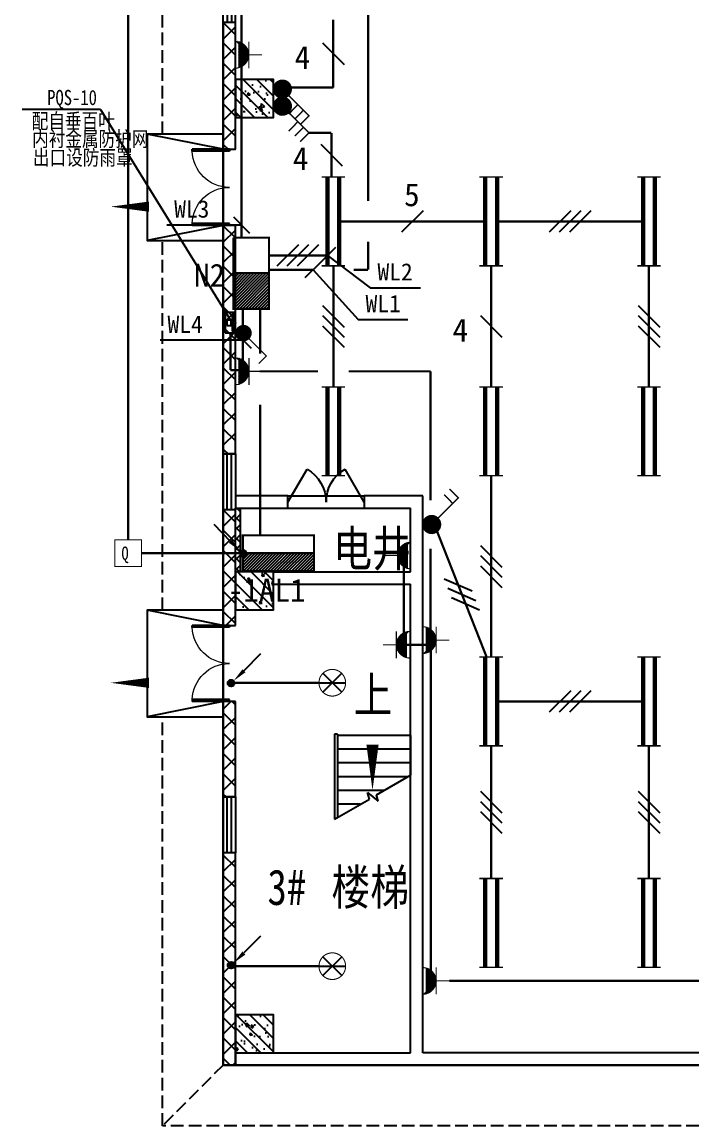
# Model space of a CAD drawing. Header units: millimetres. Extents: x -633009578 to 5705885, y -633235091 to 2571734.
# Drawn here: x 2745320 to 2758515, y 2271027 to 2292773 of the extents above; entities that cross this region are included whole.
import ezdxf

# ---------------------------------------------------------------- set-up
doc = ezdxf.new("R2010")
doc.units = ezdxf.units.MM
doc.header["$LTSCALE"] = 1000
doc.header["$MEASUREMENT"] = 0
doc.linetypes.add('DASH', pattern=[0.35, 0.25, -0.1])
doc.layers.get('0').update_dxf_attribs({"color": 9})
for name, color, linetype in [('3T_WOOD', 21, 'Continuous'), ('A-COLUM(柱)', 255, 'Continuous'), ('A-DI-S(箭头)', 76, 'Continuous'), ('A-DOOR(门）', 4, 'Continuous'), ('A-F-AREA(计算)', 5, 'Continuous'), ('A-HATH(填充)', 8, 'Continuous'), ('A-ST-O(室外)', 54, 'Continuous'), ('A-STAR(楼梯)', 51, 'Continuous'), ('A-TEXT(房间)', 243, 'Continuous'), ('A-WALL(墙)', 255, 'Continuous'), ('A-WINDOW（窗）', 4, 'Continuous'), ('DIM_SYMB', 3, 'Continuous'), ('DUCT-排烟标注', 3, 'Continuous'), ('DUCT-排烟管设备', 7, 'Continuous'), ('DUCT-排风标注', 3, 'Continuous'), ('WALL', 9, 'Continuous'), ('电-弱电平面-箭头', 3, 'Continuous'), ('电-强电平面-标注', 3, 'Continuous'), ('电-强电平面-线缆', 3, 'Continuous'), ('设备-插座', 3, 'Continuous'), ('设备-照明', 3, 'Continuous'), ('设备-箱柜', 3, 'Continuous')]:
    doc.layers.add(name, color=color, linetype=linetype)
doc.styles.add('0HVAC', font='simhei.ttf', dxfattribs={"width": 0.8, "bigfont": 'hztxt.shx'})
doc.styles.add('ELEC-DIM', font='simhei.ttf')
doc.styles.add('IDQSTYLE', font='simhei.ttf', dxfattribs={"width": 0.707, "bigfont": 'hztxt.shx'})
doc.styles.get("Standard").update_dxf_attribs({"font": 'simhei.ttf', "bigfont": 'hztxt.shx'})
doc.styles.add('TXT', font='simhei.ttf', dxfattribs={"width": 0.8, "bigfont": 'hztxt.shx'})
pattern_1 = [(45, (-830357.9205473666, -3.184366441797465), (-200.0002033111466, 200.0002033111467), []), (135, (-830357.9205473666, -3.184366441797465), (-200.0002033111467, -200.0002033111466), [])]

# ---------------------------------------------------------------- blocks, each defined once
blk = doc.blocks.new('$WINLIB2D$00000001')
at = {"color": 0}
for points in [[(-0.4999999999999964, 0.5000000000000142), (-0.4999999999999964, -0.4999999999999858)], [(-0.4999999999999964, 0.5000000000000142), (0.5000000000000036, 0.5000000000000142)], [(0.5000000000000036, -0.4999999999999858), (0.5000000000000036, 0.5000000000000142)], [(0.5000000000000036, 0.1666666666666714), (-0.4999999999999964, 0.1666666666666714)], [(0.5000000000000036, -0.1666666666666572), (-0.4999999999999964, -0.1666666666666572)], [(-0.4999999999999964, -0.4999999999999858), (0.5000000000000036, -0.4999999999999858)]]:
    blk.add_lwpolyline(points, dxfattribs=at)
blk = doc.blocks.new('$DorLib2D$00000002')
for p, q in [((-0.5, -5.684341886080802e-17), (-0.5000000000000007, 0.4875)), ((-0.4750000000000007, 0.4875), (-0.5000000000000007, 0.4875)), ((-0.475, -2.842170943040401e-17), (-0.4750000000000007, 0.4875)), ((0.475, -2.842170943040401e-17), (0.4750000000000007, 0.4875)), ((0.4750000000000007, 0.4875), (0.5000000000000007, 0.4875)), ((0.5, -5.684341886080802e-17), (0.5000000000000007, 0.4875)), ((-0.5, -5.684341886080802e-17), (-0.475, -2.842170943040401e-17)), ((0.5, -5.684341886080802e-17), (0.475, -2.842170943040401e-17))]:
    blk.add_line(p, q)
at = {"lineweight": 13}
for centre, start, end in [((-0.4875, -4.263256414560601e-17), 0, 88.53071641864632), ((0.4875, -4.263256414560601e-17), 91.4692835813537, 180)]:
    blk.add_arc(centre, 0.4875, start, end, dxfattribs=at)
blk = doc.blocks.new('$TCHSYS$WIN2D')
for p, q in [((-0.5, 0.5), (0.5, 0.5)), ((-0.5, 0.5), (-0.4999999999999999, -0.5)), ((0.5, 0.5), (0.4999999999999998, -0.5)), ((0.5, 0.1666666666666666), (-0.5, 0.1666666666666666)), ((0.5, -0.1666666666666667), (-0.5, -0.1666666666666667)), ((-0.4999999999999999, -0.5), (0.5, -0.5))]:
    blk.add_line(p, q)
blk = doc.blocks.new('$DorLib2D$00000231')
at = {"color": 0}
for p, q in [((-0.4999999999999947, 7.105427357601002e-15), (-0.2500000000000284, 0.4330127018921708)), ((0.5000000000000053, 7.105427357601002e-15), (0.250000000000032, 0.4330127018921708))]:
    blk.add_line(p, q, dxfattribs=at)
for centre, radius, start, end in [((-0.4999999999996803, 3.055333763768431e-13), 0.499999999999681, 0, 59.99999999996344), ((0.5000000000000426, -2.486899575160351e-14), 0.4999999999999835, 120.0000000000366, 180)]:
    blk.add_arc(centre, radius, start, end, dxfattribs=at)
blk = doc.blocks.new('_FZH')
h = blk.add_hatch()
h.set_pattern_fill('钢筋混凝土', color=256, scale=0.1, style=0)
h.set_pattern_definition([(45, (0, 0), (-0.1767766952966369, 0.1767766952966369), []), (50, (0, 0), (0.7172601826007535, -0.06275213498259512), [0.07500000000000001, -0.8250000000000001]), (355, (0, 0), (-0.138751333613, 0.7521921337000119), [0.06, -0.66]), (100.4514, (0.05977168000000001, -0.00522934), (0.5785093817140216, 0.6894395420609536), [0.06374019, -0.701142112]), (46.1842, (0, 0.2), (1.067241048625645, -0.1655190143290181), [0.1125, -1.2375]), (96.6356, (0.088936745, 0.186206693), (0.9346627055487033, 0.9741178709004418), [0.095610288, -1.051713]), (351.1842, (0, 0.2), (0.9346619451336272, 0.9741186009253247), [0.09000000000000001, -0.9900000000000001]), (21, (0.1, 0.15), (0.5969070521184617, -0.4026188906653388), [0.07500000000000001, -0.8250000000000001]), (326, (0.1, 0.15), (0.2433153319215824, 0.7251500450468529), [0.06, -0.66]), (71.4514, (0.149742233, 0.116448394), (0.84022262858149, 0.3225304967099524), [0.06374019, -0.701142112]), (37.50000000000001, (0, 0), (0.01215985531729062, 0.3328938538313115), [0, -0.652, 0, -0.67, 0, -0.6625000000000001]), (7.499999999999999, (0, 0), (0.2630695374421486, 0.3944117118823603), [0, -0.382, 0, -0.637, 0, -0.2525]), (-32.5, (-0.223, 0), (0.533822436172409, -0.02255487173437976), [0, -0.25, 0, -0.78, 0, -1.035]), (-42.5, (-0.323, 0), (0.5831861693423862, 0.1001049823323177), [0, -0.325, 0, -0.518, 0, -0.735])])
h.paths.add_polyline_path([(-0.5, -0.5), (0.5, -0.5), (0.5, 0.5), (-0.5, 0.5)])
blk.add_lwpolyline([(-0.5, -0.5), (0.5, -0.5), (0.5, 0.5), (-0.5, 0.5)], close=True)
blk = doc.blocks.new('负一层平面图9')
at = {"layer": 'A-HATH(填充)'}
h = blk.add_hatch(dxfattribs=at)
h.set_pattern_fill('多孔材料', color=256, scale=100, style=0)
h.set_pattern_definition(pattern_1)
h.paths.add_polyline_path([(1097251.098288366, 1609815.406728529), (1097251.098288366, 1607315.40672802), (1097491.098288367, 1607315.40672802), (1097491.098288367, 1609815.406728529)])
h = blk.add_hatch(dxfattribs=at)
h.set_pattern_fill('多孔材料', color=256, scale=100, style=0)
h.set_pattern_definition(pattern_1)
h.paths.add_polyline_path([(1097251.098288366, 1605815.40672802), (1097251.098288366, 1601315.406729546), (1097491.098288367, 1601315.406729546), (1097491.098288367, 1605815.40672802)])
h = blk.add_hatch(dxfattribs=at)
h.set_pattern_fill('多孔材料', color=256, scale=100, style=0)
h.set_pattern_definition(pattern_1)
h.paths.add_polyline_path([(1097251.098288366, 1600215.406730055), (1097251.098288366, 1597935.406731072), (1097491.098288367, 1597935.406731072), (1097491.098288367, 1600215.406730055)])
h = blk.add_hatch(dxfattribs=at)
h.set_pattern_fill('多孔材料', color=256, scale=50, style=0)
h.set_pattern_definition([(45, (-830457.9205473666, -3.184366441797465), (-100.0001016555733, 100.0001016555733), []), (135, (-830457.9205473666, -3.184366441797465), (-100.0001016555733, -100.0001016555733), [])])
h.paths.add_polyline_path([(1097591.098288361, 1598990.406728382), (1097591.098288332, 1600245.406728383), (1097491.098288332, 1600245.406728381), (1097491.098288361, 1598990.40672838)])
h = blk.add_hatch(dxfattribs=at)
h.set_pattern_fill('多孔材料', color=256, scale=100, style=0)
h.set_pattern_definition(pattern_1)
h.paths.add_polyline_path([(1097251.098288366, 1596435.406730563), (1097251.098288366, 1594555.406730055), (1097491.098288367, 1594555.406730055), (1097491.098288367, 1596435.406730563)])
h = blk.add_hatch(dxfattribs=at)
h.set_pattern_fill('多孔材料', color=256, scale=100, style=0)
h.set_pattern_definition(pattern_1)
h.paths.add_polyline_path([(1097491.098288361, 1589275.40672838), (1097491.098288367, 1593455.406730055), (1097251.098288366, 1593455.406730055), (1097251.098288361, 1589275.40672838)])
at = {"layer": 'A-DI-S(箭头)'}
for points in [[(1096698.446246597, 1606184.779311251, 0, 0, 0), (1095035.446246597, 1606184.779311251, 0, 200, 0), (1095785.446246597, 1606184.779311251, 0, 0, 0)], [(1096698.446246597, 1596804.592803787, 0, 0, 0), (1095035.446246597, 1596804.592803787, 0, 200, 0), (1095785.446246597, 1596804.592803787, 0, 0, 0)]]:
    blk.add_lwpolyline(points, format="xyseb", dxfattribs=at)
at = {"layer": 'A-DOOR(门）'}
for p, q in [((1097251.098288361, 1607315.406728321), (1097251.098288361, 1605815.406728321)), ((1098526.098288401, 1600485.406728381), (1100026.098288401, 1600485.406728381)), ((1098526.098288401, 1600245.406728381), (1100026.098288401, 1600245.406728381)), ((1097251.098288361, 1597935.406730697), (1097251.098288361, 1596435.406730697))]:
    blk.add_line(p, q, dxfattribs=at)
at = {"layer": 'A-F-AREA(计算)'}
blk.add_lwpolyline([(1107566.098287924, 1589275.406728539), (1097251.098288353, 1589275.406728539), (1097251.098288353, 1725355.406728381), (1107566.098287924, 1725355.406728381)], close=True, dxfattribs=at)
at = {"layer": 'A-ST-O(室外)', "linetype": 'DASH'}
for points in [[(1096051.098288429, 1607615.406728315), (1096051.098288421, 1621215.406728753)], [(1096051.098288435, 1598235.406730539), (1096051.09828843, 1605515.40672847)], [(1112571.098289079, 1588075.406728386), (1096051.09828844, 1588075.406728366), (1096051.098288436, 1596135.406730694)], [(1097251.098288345, 1589275.40672838), (1096051.09828844, 1588075.406728366)]]:
    blk.add_lwpolyline(points, dxfattribs=at)
at = {"layer": 'A-STAR(楼梯)'}
for p, q in [((1099441.098288361, 1595795.40672838), (1099441.098288338, 1594117.394026474)), ((1099501.098288361, 1595795.40672838), (1099441.098288361, 1595795.40672838)), ((1099441.098288361, 1595765.40672838), (1099441.098288233, 1594117.394026499)), ((1099501.098288361, 1595795.40672838), (1099501.098288339, 1594152.035042626)), ((1100941.098288361, 1595765.40672838), (1099501.098288403, 1595765.406728285)), ((1100941.098288361, 1595765.40672838), (1100941.098288233, 1594983.41943)), ((1100941.098288361, 1595495.40672838), (1099501.098288399, 1595495.406728285)), ((1100941.098288361, 1595225.40672838), (1099501.098288396, 1595225.40672861)), ((1100892.578865444, 1594955.406728202), (1099501.098288392, 1594955.406728285)), ((1100268.899813349, 1594595.325459915), (1100941.098288361, 1594983.419430272)), ((1100424.92514747, 1594685.406728339), (1099501.098288389, 1594685.406728285)), ((1100130.579441616, 1594515.466156061), (1100095.6388729, 1594645.86614384)), ((1100095.6388729, 1594645.86614384), (1100301.68381434, 1594472.973909472)), ((1099441.098288361, 1594117.394026487), (1100130.579441616, 1594515.466156061)), ((1099957.271429414, 1594415.406728614), (1099501.098288385, 1594415.406728285)), ((1100301.68381434, 1594472.973909472), (1100268.899813349, 1594595.325459915))]:
    blk.add_line(p, q, dxfattribs=at)
for points in [[(1097251.098288367, 1607615.406728315), (1095751.098288367, 1607615.406728315), (1095751.098288367, 1605515.40672847), (1097251.098288361, 1605515.40672847)], [(1097251.09828836, 1607315.406728363), (1095751.098288356, 1607615.406234234)], [(1097251.09828836, 1605815.406728422), (1095751.098288356, 1605515.407222551)], [(1097251.098288367, 1598235.406730539), (1095751.098288367, 1598235.406730539), (1095751.098288367, 1596135.406730694), (1097251.098288361, 1596135.406730694)], [(1097251.09828836, 1597935.406730587), (1095751.098288356, 1598235.406236458)], [(1097251.09828836, 1596435.406730646), (1095751.098288356, 1596135.407224775)]]:
    blk.add_lwpolyline(points, dxfattribs=at)
at = {"layer": 'A-WALL(墙)'}
for p, q in [((1098526.098288591, 1600485.406728409), (1097491.098288332, 1600485.406728381)), ((1097491.098288332, 1600485.406728381), (1097491.098288332, 1600245.406728381)), ((1098526.098288591, 1600245.406728468), (1098526.098288591, 1600485.406728409)), ((1101181.098288571, 1600485.40672836), (1100026.098288591, 1600485.406728401)), ((1100026.098288591, 1600485.406728401), (1100026.098288591, 1600245.40672846)), ((1101181.098288361, 1598870.406728381), (1101181.098288571, 1600485.40672836)), ((1097491.098288332, 1600245.406728381), (1098526.098288591, 1600245.406728468)), ((1097491.098288361, 1598990.40672838), (1097491.098288332, 1600245.406728381)), ((1097491.098288332, 1600245.406728381), (1097591.098288332, 1600245.406728383)), ((1097591.098288361, 1598990.406728382), (1097591.098288332, 1600245.406728383)), ((1100026.098288591, 1600245.40672846), (1100941.098288571, 1600245.406728362)), ((1100941.098288571, 1598990.406728356), (1100941.098288571, 1600245.406728362)), ((1098241.098288571, 1598990.406728481), (1100941.098288571, 1598990.406728356)), ((1098241.098288571, 1598750.406728412), (1100941.09828835, 1598750.406728356)), ((1100941.09828835, 1589515.406728366), (1100941.09828835, 1598750.406728356)), ((1101181.09828835, 1589515.406728385), (1101181.098288361, 1598870.406728381)), ((1097491.098288359, 1589515.40672838), (1100941.09828835, 1589515.406728366)), ((1097491.098288359, 1589515.40672838), (1097491.098288359, 1589275.40672838)), ((1112871.098288462, 1589515.406728441), (1101181.09828835, 1589515.406728385)), ((1097491.098288359, 1589275.40672838), (1101061.098288361, 1589275.40672838)), ((1101061.098288361, 1589275.40672838), (1112871.098288464, 1589275.406728486))]:
    blk.add_line(p, q, dxfattribs=at)
at = {"layer": 'DIM_SYMB'}
blk.add_lwpolyline([(1100191.098288361, 1595900.40672838, 0, 0, 0), (1100191.098288361, 1594685.40672838, 0, 240.0000000000001, 0), (1100191.098288361, 1595585.40672838, 0, 0, 0)], format="xyseb", dxfattribs=at)
at = {"layer": 'WALL'}
for p, q in [((1097251.098288366, 1609815.406728529), (1097251.098288366, 1607315.40672802)), ((1097491.098288367, 1609815.406728529), (1097251.098288366, 1609815.406728529)), ((1097491.098288367, 1607315.40672802), (1097491.098288367, 1609815.406728529)), ((1097251.098288366, 1607315.40672802), (1097491.098288367, 1607315.40672802)), ((1097251.098288366, 1605815.40672802), (1097251.098288366, 1601315.406729546)), ((1097491.098288367, 1605815.40672802), (1097251.098288366, 1605815.40672802)), ((1097491.098288367, 1601315.406729546), (1097491.098288367, 1605815.40672802)), ((1097251.098288366, 1601315.406729546), (1097491.098288367, 1601315.406729546)), ((1097251.098288366, 1600215.406730055), (1097251.098288366, 1597935.406731072)), ((1097491.098288367, 1600215.406730055), (1097251.098288366, 1600215.406730055)), ((1097491.098288367, 1597935.406731072), (1097491.098288367, 1600215.406730055)), ((1097251.098288366, 1597935.406731072), (1097491.098288367, 1597935.406731072)), ((1097251.098288366, 1596435.406730563), (1097251.098288366, 1594555.406730055)), ((1097491.098288367, 1596435.406730563), (1097251.098288366, 1596435.406730563)), ((1097491.098288367, 1594555.406730055), (1097491.098288367, 1596435.406730563)), ((1097251.098288366, 1594555.406730055), (1097491.098288367, 1594555.406730055)), ((1097491.098288367, 1593455.406730055), (1097251.098288366, 1593455.406730055)), ((1097251.098288366, 1593455.406730055), (1097251.098288361, 1589275.40672838)), ((1097491.098288361, 1589275.40672838), (1097491.098288367, 1593455.406730055)), ((1097251.098288361, 1589275.40672838), (1097491.098288361, 1589275.40672838))]:
    blk.add_line(p, q, dxfattribs=at)
at = {"layer": 'A-COLUM(柱)', "xscale": 750, "yscale": 750, "zscale": 750, "rotation": 270}
for p in [(1097866.098288361, 1608315.40672838), (1097866.098288361, 1598615.40672838), (1097866.098288361, 1589890.40672838)]:
    blk.add_blockref('_FZH', p, dxfattribs=at)
at = {"layer": 'A-DOOR(门）', "xscale": -1500, "yscale": 1500, "zscale": 1500, "rotation": 89.99999999999999}
for p in [(1097371.098288361, 1606565.406728321), (1097371.098288361, 1597185.406730697)]:
    blk.add_blockref('$DorLib2D$00000002', p, dxfattribs=at)
at = {"layer": 'A-DOOR(门）', "extrusion": (0, 0, -1), "xscale": 1500, "yscale": 1500, "zscale": 1500}
blk.add_blockref('$DorLib2D$00000231', (-1099276.098288401, 1600365.406728381), dxfattribs=at)
at = {"layer": 'A-WINDOW（窗）', "extrusion": (0, 0, -1), "xscale": 10000, "yscale": 240, "zscale": 10000, "rotation": 90.00000000000001}
blk.add_blockref('$WINLIB2D$00000001', (-1097371.098288361, 1614815.406728285), dxfattribs=at)
at = {"layer": 'A-WINDOW（窗）', "xscale": 1100, "yscale": 240, "zscale": 1100, "rotation": 270}
for p in [(1097371.098288361, 1600765.406729823), (1097371.098288361, 1594005.406729953)]:
    blk.add_blockref('$TCHSYS$WIN2D', p, dxfattribs=at)
at = {"layer": 'A-TEXT(房间)', "color": 4, "style": 'TXT', "width": 0.8}
for s, p in [('电井', (1099417.592398262, 1599099.822568238)), ('上', (1099817.397500959, 1596218.591094821)), ('3#', (1098122.628704624, 1592428.239392776)), ('楼梯', (1099382.628704624, 1592428.239392776))]:
    blk.add_text(s, height=700, dxfattribs=at).set_placement(p)
blk = doc.blocks.new('*X27')
at = {"color": 0}
for p, q in [((99.8306862801869, 192.7445173280992), (101.9907448318158, 194.9045758797282)), ((99.8306862801869, 193.1687813968112), (101.5664807631039, 194.9045758797282)), ((99.8306862801869, 193.5930454655231), (101.142216694392, 194.9045758797282)), ((99.8306862801869, 194.017309534235), (100.71795262568, 194.9045758797282)), ((99.8306862801869, 194.441573602947), (100.2936885569681, 194.9045758797282)), ((99.8306862801869, 194.8658376716589), (99.86942448825616, 194.9045758797282)), ((99.91500890052772, 192.4045758797282), (102.4150089005277, 194.9045758797282)), ((100.3392729692396, 192.4045758797282), (102.8392729692397, 194.9045758797282)), ((100.7635370379516, 192.4045758797282), (103.2635370379516, 194.9045758797282)), ((101.1878011066635, 192.4045758797282), (103.6878011066635, 194.9045758797282)), ((101.6120651753754, 192.4045758797282), (104.1120651753754, 194.9045758797282)), ((102.0363292440874, 192.4045758797282), (104.5363292440874, 194.9045758797282)), ((102.4605933127993, 192.4045758797282), (104.9605933127993, 194.9045758797282)), ((102.8848573815112, 192.4045758797282), (105.3848573815112, 194.9045758797282)), ((103.3091214502232, 192.4045758797282), (105.8091214502232, 194.9045758797282)), ((103.7333855189351, 192.4045758797282), (106.2333855189351, 194.9045758797282)), ((104.157649587647, 192.4045758797282), (106.657649587647, 194.9045758797282)), ((104.5819136563589, 192.4045758797282), (107.0819136563589, 194.9045758797282)), ((105.0061777250709, 192.4045758797282), (107.5061777250709, 194.9045758797282)), ((105.4304417937828, 192.4045758797282), (107.9304417937828, 194.9045758797282)), ((105.8547058624947, 192.4045758797282), (108.3547058624947, 194.9045758797282)), ((106.2789699312067, 192.4045758797282), (108.7789699312067, 194.9045758797282)), ((106.7032339999186, 192.4045758797282), (109.2032339999186, 194.9045758797282)), ((107.1274980686305, 192.4045758797282), (109.6274980686305, 194.9045758797282)), ((107.5517621373425, 192.4045758797282), (109.8306862801869, 194.6835000225726)), ((107.9760262060544, 192.4045758797282), (109.8306862801869, 194.2592359538607)), ((108.4002902747663, 192.4045758797282), (109.8306862801869, 193.8349718851487)), ((108.8245543434782, 192.4045758797282), (109.8306862801869, 193.4107078164368)), ((109.2488184121902, 192.4045758797282), (109.8306862801869, 192.9864437477249)), ((109.6730824809021, 192.4045758797282), (109.8306862801869, 192.562179679013))]:
    blk.add_line(p, q, dxfattribs=at)
blk = doc.blocks.new('HC000427')
at = {"color": 0, "linetype": 'Continuous', "const_width": 0.3}
blk.add_lwpolyline([(5, 2.5), (-5, 2.5), (-5, -2.5), (5, -2.5)], close=True, dxfattribs=at)
blk.add_lwpolyline([(5, 0), (-5, 0)], dxfattribs=at)
at = {"color": 0, "linetype": 'Continuous'}
blk.add_blockref('*X27', (-104.8306862801869, -194.9045758797282), dxfattribs=at)
at = {"color": 0, "style": 'IDQSTYLE', "width": 0.7}
blk.add_attdef('PSFHATT', (7, -2.5), '', height=2.5, dxfattribs=at)
blk = doc.blocks.new('HC000067')
at = {"color": 0, "linetype": 'Continuous'}
for points, const_width in [([(-6.250000000000057, 1.65), (-6.250000000000057, -1.650000000000057)], 0.2), ([(6.25, 1.65), (6.25, -1.650000000000057)], 0.2), ([(6.25, 0.8328412808464349), (-6.250000000000057, 0.8328412808464349)], 0.6), ([(6.25, -0.8328412808464352), (-6.250000000000057, -0.8328412808464352)], 0.6)]:
    blk.add_lwpolyline(points, dxfattribs=dict(at, const_width=const_width))
at = {"color": 0, "style": 'IDQSTYLE', "width": 0.7}
blk.add_attdef('PSFHATT', (8.25, -1.650000000000057), '', height=2.5, dxfattribs=at)
blk = doc.blocks.new('*X155')
at = {"color": 0, "linetype": 'Continuous'}
for p, q in [((261.9988066744281, 135.850956910748), (263.2375091559566, 137.0896593922765)), ((262.0234026256783, 135.5927101495236), (263.4957559171792, 137.0650634410244)), ((262.0463461952987, 136.1813391440932), (262.9071269225657, 137.0421198713602)), ((262.0884022348038, 135.3748670461744), (263.7135990205094, 137.00006383188)), ((262.1829592200917, 135.1865813189878), (263.9018847477136, 136.9055068466096)), ((262.3023466942452, 135.0231260806666), (264.0653399860179, 136.7861193724393)), ((262.4446987243758, 134.8826353983226), (264.205830668362, 136.6437673423088)), ((262.6100901587723, 134.7651841202445), (264.3232819464568, 136.478375907929)), ((262.8005700291263, 134.6728212781239), (264.4156447885779, 136.2878960375755)), ((263.0211904412342, 134.6105989777572), (264.4778670889456, 136.0672756254685)), ((263.2836307586351, 134.5901965826834), (264.4982694840214, 135.8048353080697)), ((263.6234742990336, 134.6471974106073), (264.4412686561033, 135.464991767677))]:
    blk.add_line(p, q, dxfattribs=at)
blk = doc.blocks.new('HC000111')
at = {"color": 0, "linetype": 'Continuous', "const_width": 0.2}
for points in [[(0.8838834764831975, 2.133883476483163), (3.750000000000091, 5), (5.000000000000091, 3.75)], [(2.221789122165297, 3.388795923702901), (3.514416944097014, 2.132759994237858)], [(2.898879886034229, 4.275409520972289), (4.191507707965946, 3.019373591507303)]]:
    blk.add_lwpolyline(points, dxfattribs=at)
blk.add_lwpolyline([(0.8838834764833108, 0.3661165235168934, 0.1989123673796338), (1.250000000000034, 1.250000000000057, 0.1989123673796269), (0.8838834764832544, 2.13388347648322, 0.1989123673796352), (9.12880881998035e-14, 2.5, 0.1989123673796539), (-0.8838834764830719, 2.13388347648322, 0.1989123673796721), (-1.249999999999966, 1.250000000000057, 0.1989123673796564), (-0.8838834764831855, 0.3661165235168368, 0.198912367379673), (9.087175456556906e-14, 0, 0.198912367379652)], format="xyb", close=True, dxfattribs=at)
at = {"color": 0, "linetype": 'Continuous'}
blk.add_blockref('*X155', (-263.2487560761181, -134.5897099905746), dxfattribs=at)
at = {"color": 0, "style": 'IDQSTYLE', "width": 0.7}
blk.add_attdef('PSFHATT', (7.000000000000091, -1e-08), '', height=2.5, dxfattribs=at)
blk = doc.blocks.new('*X157')
at = {"color": 0, "linetype": 'Continuous'}
for p, q in [((261.9988066744281, 135.850956910748), (263.2375091559566, 137.0896593922765)), ((262.0234026256783, 135.5927101495236), (263.4957559171792, 137.0650634410244)), ((262.0463461952987, 136.1813391440932), (262.9071269225657, 137.0421198713602)), ((262.0884022348038, 135.3748670461744), (263.7135990205094, 137.00006383188)), ((262.1829592200917, 135.1865813189878), (263.9018847477136, 136.9055068466096)), ((262.3023466942452, 135.0231260806666), (264.0653399860179, 136.7861193724393)), ((262.4446987243758, 134.8826353983226), (264.205830668362, 136.6437673423088)), ((262.6100901587723, 134.7651841202445), (264.3232819464568, 136.478375907929)), ((262.8005700291263, 134.6728212781239), (264.4156447885779, 136.2878960375755)), ((263.0211904412342, 134.6105989777572), (264.4778670889456, 136.0672756254685)), ((263.2836307586351, 134.5901965826834), (264.4982694840214, 135.8048353080697)), ((263.6234742990336, 134.6471974106073), (264.4412686561033, 135.464991767677))]:
    blk.add_line(p, q, dxfattribs=at)
blk = doc.blocks.new('HC000107')
at = {"color": 0, "linetype": 'Continuous', "const_width": 0.2}
for points in [[(0.8838834764831067, 2.133883476483163), (3.75, 5), (5, 3.75)], [(2.898879886034138, 4.275409520972289), (4.191507707965854, 3.019373591507303)]]:
    blk.add_lwpolyline(points, dxfattribs=at)
blk.add_lwpolyline([(0.88388347648322, 0.3661165235168934, 0.1989123673796338), (1.249999999999944, 1.250000000000057, 0.1989123673796269), (0.8838834764831636, 2.13388347648322, 0.1989123673796352), (4.172009959724221e-16, 2.5, 0.1989123673796539), (-0.8838834764831627, 2.13388347648322, 0.1989123673796721), (-1.250000000000056, 1.250000000000057, 0.1989123673796564), (-0.8838834764832764, 0.3661165235168368, 0.198912367379673), (0, 0, 0.198912367379652)], format="xyb", close=True, dxfattribs=at)
at = {"color": 0, "linetype": 'Continuous'}
blk.add_blockref('*X157', (-263.2487560761182, -134.5897099905746), dxfattribs=at)
at = {"color": 0, "style": 'IDQSTYLE', "width": 0.7}
blk.add_attdef('PSFHATT', (7, -1e-08), '', height=2.5, dxfattribs=at)
blk = doc.blocks.new('*X153')
at = {"color": 0, "linetype": 'Continuous'}
for p, q in [((234.7655414724513, 317.9212989399893), (239.3433150387835, 322.4990725063215)), ((234.7655414724513, 318.3455630087012), (238.9190509700716, 322.4990725063215)), ((234.7655414724513, 318.7698270774131), (238.4947869013596, 322.4990725063215)), ((234.7655414724513, 319.1940911461251), (238.0705228326477, 322.4990725063215)), ((234.7655414724513, 319.618355214837), (237.6462587639358, 322.4990725063215)), ((234.7655414724513, 320.0426192835489), (237.2219946952239, 322.4990725063215)), ((234.7655414724513, 320.4668833522609), (236.797730626512, 322.4990725063215)), ((234.7655414724513, 320.8911474209728), (236.3734665578, 322.4990725063215)), ((234.7655414724513, 321.3154114896847), (235.9492024890881, 322.4990725063215)), ((234.7655414724513, 321.7396755583966), (235.5249384203761, 322.4990725063215)), ((234.7655414724513, 322.1639396271086), (235.1006743516642, 322.4990725063215)), ((234.7675791074955, 317.4990725063215), (239.7655414724513, 322.4970348712774)), ((235.1918431762074, 317.4990725063215), (239.7655414724513, 322.0727708025654)), ((235.6161072449193, 317.4990725063215), (239.7655414724513, 321.6485067338535)), ((236.0403713136312, 317.4990725063215), (239.7655414724513, 321.2242426651416)), ((236.4646353823431, 317.4990725063215), (239.7655414724513, 320.7999785964296)), ((236.8888994510551, 317.4990725063215), (239.7655414724513, 320.3757145277177)), ((237.313163519767, 317.4990725063215), (239.7655414724513, 319.9514504590058)), ((237.7374275884789, 317.4990725063215), (239.7655414724513, 319.5271863902939)), ((238.1616916571909, 317.4990725063215), (239.7655414724513, 319.1029223215819)), ((238.5859557259028, 317.4990725063215), (239.7655414724513, 318.67865825287)), ((239.0102197946147, 317.4990725063215), (239.7655414724513, 318.2543941841581)), ((239.4344838633266, 317.4990725063215), (239.7655414724513, 317.8301301154461))]:
    blk.add_line(p, q, dxfattribs=at)
blk = doc.blocks.new('HC000435')
at = {"color": 0, "linetype": 'Continuous'}
blk.add_line((2.5, 0), (-2.5, 0), dxfattribs=at)
at = {"color": 0, "linetype": 'Continuous', "const_width": 0.3}
for points in [[(2.5, 0), (2.5, 5), (-2.5, 5)], [(-2.5, 5), (-2.5, 0)], [(-2.5, 0), (-2.5, -5), (2.5, -5), (2.5, 0)]]:
    blk.add_lwpolyline(points, dxfattribs=at)
at = {"color": 0, "linetype": 'Continuous'}
blk.add_blockref('*X153', (-237.2655414724513, -322.4990725063215), dxfattribs=at)
at = {"color": 0, "style": 'IDQSTYLE', "width": 0.7}
blk.add_attdef('PSFHATT', (4.500000000000028, -5), '', height=2.5, dxfattribs=at)
blk = doc.blocks.new('HC000820')
at = {"color": 0, "linetype": 'Continuous', "const_width": 0.2}
blk.add_lwpolyline([(-2.500000000000028, 2.5), (2.500000000000028, 2.5), (2.500000000000028, -2.5), (-2.500000000000028, -2.5)], close=True, dxfattribs=at)
at = {"color": 0, "style": 'IDQSTYLE', "width": 0.7}
for tag, p in [('Q', (-1.268656712207675, -1.250300357780837)), ('PSFHATT', (4.500000000000028, -2.5))]:
    blk.add_attdef(tag, p, '', height=2.5, dxfattribs=at)
blk = doc.blocks.new('*X132')
at = {"color": 0, "linetype": 'Continuous'}
for p, q in [((192.590110055903, 446.7242872143482), (193.9264208598343, 448.0605980182795)), ((192.6512440212146, 447.2096852483717), (193.4410228258108, 447.9994640529679)), ((192.666080612941, 446.3759937026742), (194.2747143715083, 447.9846274612416)), ((192.8122309321682, 446.0978799531896), (194.552828120993, 447.8384771420143)), ((193.0126674313866, 445.874052383696), (194.7766556904866, 447.6380406427959)), ((193.2651240367983, 445.7022449203958), (194.9484631537868, 447.3855840373842)), ((193.5780466605768, 445.5909034754624), (195.0598045987202, 447.0726614136058)), ((193.9838870800477, 445.5724798262212), (195.0782282479613, 446.6668209941349))]:
    blk.add_line(p, q, dxfattribs=at)
blk = doc.blocks.new('HC001446')
at = {"color": 0, "linetype": 'Continuous'}
blk.add_line((5.527270022789651, 5.473665066578945), (2.421777122314836, 2.298687544782609), dxfattribs=at)
blk.add_lwpolyline([(2.421777122314836, 2.298687544782609, 0.8, 0, 0), (0.4698776614111466, 0.4121164681388052, 0, 0, 0)], format="xyseb", dxfattribs=at)
blk.add_circle((0, 0), 0.625, dxfattribs=at)
at = {"color": 0, "linetype": 'Continuous', "xscale": 0.5, "yscale": 0.5, "zscale": 0.5}
blk.add_blockref('*X132', (-96.91845018383214, -223.4069038532592), dxfattribs=at)
at = {"color": 0, "style": 'IDQSTYLE', "width": 0.7}
blk.add_attdef('PSFHATT', (7.527270022789651, -0.62500001), '', height=2.5, dxfattribs=at)
blk = doc.blocks.new('HC000073')
at = {"color": 0, "linetype": 'Continuous'}
for p, q in [((-1.76776695296229, 1.76776695296229), (1.767766952970533, -1.767766952970533)), ((1.76776695297059, 1.767766952970476), (-1.767766952966383, -1.767766952966497)), ((-2.499999999999943, -5.684341886080801e-14), (2.500000000000057, -5.684341886080801e-14))]:
    blk.add_line(p, q, dxfattribs=at)
at = {"color": 0, "linetype": 'Continuous', "const_width": 0.2}
blk.add_lwpolyline([(1.76776695296644, -1.76776695296644, 0.1989123673796617), (2.500000000000057, 0, 0.1989123673796613), (1.767766952966383, 1.767766952966326, 0.198912367379653), (1.137288912133798e-13, 2.499999999999943, 0.1989123673796647), (-1.767766952966269, 1.767766952966327, 0.1989123673796613), (-2.499999999999943, 1.951292859901378e-16, 0.1989123673796761), (-1.767766952966269, -1.76776695296644, 0.1989123673796719), (1.12894543431545e-13, -2.500000000000057, 0.1989123673796541)], format="xyb", close=True, dxfattribs=at)
at = {"color": 0, "style": 'IDQSTYLE', "width": 0.7}
blk.add_attdef('PSFHATT', (4.500000010000057, -2.500000010000057), '', height=2.5, dxfattribs=at)
blk = doc.blocks.new('*X164')
at = {"color": 0, "linetype": 'Continuous'}
for p, q in [((159.595646846908, 156.7672197221619), (159.6233466819307, 156.7949195571846)), ((159.6640079704214, 156.5527381332005), (159.9061893944054, 156.7949195571846)), ((159.747532531186, 156.3534199814905), (160.18903210688, 156.7949195571846)), ((159.8446775338837, 156.1677222717137), (160.4718748193546, 156.7949195571846)), ((159.9544025265515, 155.9946045519069), (160.7547175318292, 156.7949195571846)), ((160.0760273856543, 155.833386698535), (161.0375602443038, 156.7949195571846)), ((160.2091522122192, 155.6836688126253), (161.3204029567785, 156.7949195571846)), ((160.3536147760518, 155.5452886639833), (161.6032456692531, 156.7949195571846)), ((160.5094741859558, 155.4183053614127), (161.8860883817277, 156.7949195571846)), ((160.6770167777584, 155.3030052407406), (162.1689310942023, 156.7949195571846)), ((160.8567856433337, 155.1999313938414), (162.451773806677, 156.7949195571846)), ((161.0496413096342, 155.1099443476672), (162.7346165191516, 156.7949195571846)), ((161.2568708631404, 155.0343311886988), (163.0174592316262, 156.7949195571846)), ((161.4803825063601, 154.9750001194438), (163.3003019441008, 156.7949195571846)), ((161.7230685552892, 154.9348434558983), (163.5831446565754, 156.7949195571846)), ((161.9895441276247, 154.9184763157592), (163.86598736905, 156.7949195571846)), ((162.2878715788766, 154.9339610545365), (164.4937876543064, 157.1398771299663)), ((162.6346011340941, 154.9978478972794), (164.4299008115636, 156.7931475747489)), ((163.0778250055067, 155.1582290562173), (164.2695196526256, 156.3499237033363))]:
    blk.add_line(p, q, dxfattribs=at)
blk = doc.blocks.new('HC000134')
at = {"color": 0, "linetype": 'Continuous', "const_width": 0.2}
blk.add_lwpolyline([(-2.5, 5, 0.198912367379654), (-1.767766952966213, 3.232233047033674, 0.1989123673796558), (-4.592273826913179e-16, 2.5, 0.1989123673796559), (1.767766952966213, 3.232233047033674, 0.1989123673796541), (2.5, 4.999999999999999)], format="xyb", dxfattribs=at)
for points in [[(-2.421006983541702, 4.37652170395188), (2.421006983541702, 4.37652170395188)], [(-2.549372027147456, 2.476391871554483), (2.483025305961291, 2.476391871554483)], [(0, 2.5), (0, 0)]]:
    blk.add_lwpolyline(points, dxfattribs=at)
at = {"color": 0, "linetype": 'Continuous'}
blk.add_blockref('*X164', (-162.0093508556101, -152.4183978532327), dxfattribs=at)
at = {"color": 0, "style": 'IDQSTYLE', "width": 0.7}
blk.add_attdef('PSFHATT', (4.500000010000001, 0), '', height=2.5, dxfattribs=at)
blk = doc.blocks.new('$轴流风机$00000011')
for p, q in [((-500, 500, 1e-08), (-500, -500, 1e-08)), ((500, 500, 1e-08), (-500, 500, 1e-08)), ((-339.4800092864898, 134.6796910074772, 1e-08), (-339.4800092864898, -134.6796910074772, 1e-08)), ((87.95522044965765, 134.6796910074772, 1e-08), (-339.4800092864898, 134.6796910074772, 1e-08)), ((87.95522044965765, -134.6796910074772, 1e-08), (87.95522044965765, 134.6796910074772, 1e-08)), ((87.95522044965765, 0, 1e-08), (288.4946038684575, 0, 1e-08)), ((500, -500, 1e-08), (500, 500, 1e-08)), ((-500, -500, 1e-08), (500, -500, 1e-08)), ((-339.4800092864898, -134.6796910074772, 1e-08), (87.95522044965765, -134.6796910074772, 1e-08))]:
    blk.add_line(p, q)
for centre, radius, start, end in [((633.07206670288, 238.2729985965852, 1e-08), 465.0358888982827, 168.1126115914812, 180), ((633.07206670288, 238.2729985965852, 1e-08), 465.0358888974643, 180, 191.8873884085187), ((462.4428888200782, 274.1909822780144, 1e-08), 290.6672624295167, 153.0603398671826, 168.1126115914812), ((462.4428888200782, 202.3550149151561, 1e-08), 290.6672624290152, 191.8873884085187, 206.9396601328174), ((355.1290658579092, 328.7278263123881, 1e-08), 170.2906702038428, 129.1821255884627, 153.0603398671826), ((355.1290658579092, 147.8181708826014, 1e-08), 170.2906702042031, 206.9396601328174, 230.8178744115374), ((288.4946038684575, 410.4818086252635, 1e-08), 64.8209345055534, 90, 129.1821255884627), ((288.4946038684575, 66.06418856972596, 1e-08), 64.82093450569862, 230.8178744115374, 270), ((288.4946038684575, 410.4818086252635, 1e-08), 64.82093450552276, 50.81787441153735, 90), ((288.4946038684575, 66.06418856972596, 1e-08), 64.82093450561933, 270, 309.1821255884627), ((221.8601418790058, 328.7278263123881, 1e-08), 170.2906702037323, 26.93966013281736, 50.81787441153735), ((221.8601418790058, 147.8181708826014, 1e-08), 170.2906702039885, 309.1821255884627, 333.0603398671827), ((114.5463189241127, 274.1909822780144, 1e-08), 290.6672624295164, 11.88738840851878, 26.93966013281736), ((114.5463189241127, 202.3550149151561, 1e-08), 290.6672624293529, 333.0603398671827, 348.1126115914813), ((-56.08285895868903, 238.2729985965852, 1e-08), 465.0358888982828, 0, 11.88738840851878), ((-56.08285895868903, 238.2729985965852, 1e-08), 465.035888898019, 348.1126115914813, 0), ((633.07206670288, -238.2729985965852, 1e-08), 465.0358888974643, 168.1126115914812, 180), ((633.07206670288, -238.2729985965852, 1e-08), 465.0358888982922, 180, 191.8873884085187), ((462.4428888200782, -202.3550149151561, 1e-08), 290.6672624290063, 153.0603398671826, 168.1126115914812), ((462.4428888200782, -274.1909822780144, 1e-08), 290.6672624295167, 191.8873884085187, 206.9396601328174), ((355.1290658579092, -147.8181708826014, 1e-08), 170.2906702042102, 129.1821255884627, 153.0603398671826), ((355.1290658579092, -328.7278263123881, 1e-08), 170.2906702038428, 206.9396601328174, 230.8178744115374), ((288.4946038684575, -66.06418856972596, 1e-08), 64.82093450570038, 90, 129.1821255884627), ((288.4946038684575, -410.4818086252635, 1e-08), 64.82093450555568, 230.8178744115374, 270), ((288.4946038684575, -66.06418856972596, 1e-08), 64.82093450561933, 50.81787441153735, 90), ((288.4946038684575, -410.4818086252635, 1e-08), 64.82093450552276, 270, 309.1821255884627), ((221.8601418790058, -147.8181708826014, 1e-08), 170.290670203996, 26.93966013281736, 50.81787441153735), ((221.8601418790058, -328.7278263123881, 1e-08), 170.2906702037334, 309.1821255884627, 333.0603398671827), ((114.5463189241127, -202.3550149151561, 1e-08), 290.6672624293437, 11.88738840851878, 26.93966013281736), ((114.5463189241127, -274.1909822780144, 1e-08), 290.6672624295169, 333.0603398671827, 348.1126115914813), ((-56.08285895868903, -238.2729985965852, 1e-08), 465.035888898019, 0, 11.88738840851878), ((-56.08285895868903, -238.2729985965852, 1e-08), 465.0358888982919, 348.1126115914813, 0)]:
    blk.add_arc(centre, radius, start, end)
for p in [(-500, 0, 1e-08), (500, 0, 1e-08)]:
    blk.add_point(p)
blk = doc.blocks.new('*X169')
at = {"color": 0, "linetype": 'Continuous'}
for p, q in [((261.9988066744281, 135.850956910748), (263.2375091559566, 137.0896593922765)), ((262.0234026256783, 135.5927101495236), (263.4957559171792, 137.0650634410244)), ((262.0463461952987, 136.1813391440932), (262.9071269225657, 137.0421198713602)), ((262.0884022348038, 135.3748670461744), (263.7135990205094, 137.00006383188)), ((262.1829592200917, 135.1865813189878), (263.9018847477136, 136.9055068466096)), ((262.3023466942452, 135.0231260806666), (264.0653399860179, 136.7861193724393)), ((262.4446987243758, 134.8826353983226), (264.205830668362, 136.6437673423088)), ((262.6100901587723, 134.7651841202445), (264.3232819464568, 136.478375907929)), ((262.8005700291263, 134.6728212781239), (264.4156447885779, 136.2878960375755)), ((263.0211904412342, 134.6105989777572), (264.4778670889456, 136.0672756254685)), ((263.2836307586351, 134.5901965826834), (264.4982694840214, 135.8048353080697)), ((263.6234742990336, 134.6471974106073), (264.4412686561033, 135.464991767677))]:
    blk.add_line(p, q, dxfattribs=at)
blk = doc.blocks.new('HC000097')
at = {"color": 0, "linetype": 'Continuous', "const_width": 0.2}
blk.add_lwpolyline([(0.8838834764831975, 2.133883476483163), (3.750000000000091, 5), (5.000000000000091, 3.75)], dxfattribs=at)
blk.add_lwpolyline([(0.8838834764833108, 0.3661165235168934, 0.1989123673796338), (1.250000000000034, 1.250000000000057, 0.1989123673796269), (0.8838834764832544, 2.13388347648322, 0.1989123673796352), (9.128895556154148e-14, 2.5, 0.1989123673796539), (-0.8838834764830719, 2.13388347648322, 0.1989123673796721), (-1.249999999999966, 1.250000000000057, 0.1989123673796564), (-0.8838834764831855, 0.3661165235168368, 0.198912367379673), (9.087175456556906e-14, 0, 0.198912367379652)], format="xyb", close=True, dxfattribs=at)
at = {"color": 0, "linetype": 'Continuous'}
blk.add_blockref('*X169', (-263.2487560761181, -134.5897099905746), dxfattribs=at)
at = {"color": 0, "style": 'IDQSTYLE', "width": 0.7}
blk.add_attdef('PSFHATT', (7.000000000000091, -1e-08), '', height=2.5, dxfattribs=at)

msp = doc.modelspace()

# ---------------------------------------------------------------- linework, layer by layer
at = {"layer": 'DUCT-排烟标注'}
for q in [(2745320.108070077, 2291048.238619793), (2749457.062278851, 2286849.479066333)]:
    msp.add_line((2746867.825977867, 2291048.238619793), q, dxfattribs=at)
at = {"layer": 'DUCT-排风标注'}
msp.add_lwpolyline([(2749322.955049491, 2287401.965254178, 0, 0, 0), (2749172.955049491, 2287401.965254178, 100, 0, 0), (2749022.955049491, 2287401.965254178, 0, 0, 0)], format="xyseb", dxfattribs=at)
at = {"layer": '电-强电平面-标注'}
for p, q in [((2751238.609598961, 2292363.194363657), (2751662.873667675, 2291938.930294946)), ((2751202.682242502, 2290367.89644043), (2751626.946311215, 2289943.632371719)), ((2753218.420417177, 2289057.793980142), (2752794.156348467, 2288633.529911429)), ((2756126.753750512, 2289057.793980141), (2755702.489681798, 2288633.52991143)), ((2756326.753750512, 2289057.793980141), (2755902.489681798, 2288633.52991143)), ((2756526.753750512, 2289057.793980141), (2756102.489681798, 2288633.52991143)), ((2749165.232779977, 2288774.278950498), (2748170.296071117, 2288774.278950498)), ((2749640.757970519, 2288774.278950498), (2749165.232779977, 2288774.278950498)), ((2749481.658944752, 2288933.377976264), (2749799.856996287, 2288615.179924731)), ((2750762.250354347, 2288386.416005655), (2750337.986285634, 2287962.151936945)), ((2750962.250354347, 2288386.416005655), (2750537.986285634, 2287962.151936945)), ((2751162.250354347, 2288386.416005655), (2750737.986285634, 2287962.151936945)), ((2751494.622962644, 2288333.382997067), (2751176.424911111, 2288015.184945533)), ((2751335.523936877, 2288174.2839713), (2752174.295646152, 2287539.79812047)), ((2751211.220741923, 2288052.063519929), (2750893.02269039, 2287733.865468394)), ((2751052.121716156, 2287892.964494162), (2751939.56127607, 2286915.898873672)), ((2752174.295646152, 2287539.79812047), (2753169.232355013, 2287539.79812047)), ((2751239.989681801, 2287189.976104435), (2751664.253750511, 2286765.712035722)), ((2751239.989681801, 2286989.976104435), (2751664.253750511, 2286565.712035722)), ((2754348.323015132, 2286989.976104434), (2754772.587083845, 2286565.712035723)), ((2757456.656348466, 2287189.976104435), (2757880.920417177, 2286765.712035722)), ((2757456.656348466, 2286989.976104435), (2757880.920417177, 2286565.712035722)), ((2751239.989681801, 2286789.976104435), (2751664.253750511, 2286365.712035722)), ((2751939.56127607, 2286915.898873672), (2752915.510643159, 2286915.898873672)), ((2757456.656348466, 2286789.976104435), (2757880.920417177, 2286365.712035722)), ((2749511.269509766, 2286666.384206295), (2749829.4675613, 2286348.186154762)), ((2749046.489592948, 2286507.285180528), (2748038.261744846, 2286507.285180528)), ((2749670.368535533, 2286507.285180528), (2749046.489592948, 2286507.285180528)), ((2754348.323015095, 2282461.851104432), (2754772.587083805, 2282037.587035718)), ((2754348.323015095, 2282261.851104432), (2754772.587083805, 2281837.587035718)), ((2754348.323015095, 2282061.851104432), (2754772.587083805, 2281637.587035718)), ((2753634.71319584, 2281806.655247764), (2754185.001369601, 2281567.525730935)), ((2753708.053994621, 2281620.587713696), (2754258.342168382, 2281381.458196867)), ((2753781.394793402, 2281434.520179628), (2754331.682967163, 2281195.390662799)), ((2756126.753750513, 2279601.543980143), (2755702.489681799, 2279177.279911432)), ((2756326.753750513, 2279601.543980143), (2755902.489681799, 2279177.279911432)), ((2756526.753750513, 2279601.543980143), (2756102.489681799, 2279177.279911432)), ((2754348.323015134, 2277620.293980144), (2754772.587083845, 2277196.029911431)), ((2754348.323015134, 2277420.293980144), (2754772.587083845, 2276996.029911431)), ((2757456.656348467, 2277620.293980144), (2757880.920417178, 2277196.029911431)), ((2757456.656348467, 2277420.293980144), (2757880.920417178, 2276996.029911431)), ((2754348.323015134, 2277220.293980144), (2754772.587083845, 2276796.029911431)), ((2757456.656348467, 2277220.293980144), (2757880.920417178, 2276796.029911431))]:
    msp.add_line(p, q, dxfattribs=at)
at = {"layer": '电-强电平面-线缆', "color": 1, "linetype": 'Continuous', "const_width": 45}
for points in [[(2747410.491903879, 2282575.99108504), (2747410.491903889, 2311696.222604193)], [(2749640.757970519, 2292362.696580884), (2749640.757970519, 2302437.89332672)], [(2752137.169137187, 2289245.661945785), (2752137.169137187, 2293437.203287327)], [(2751450.741633318, 2291481.462712823), (2751450.741633318, 2292820.66194578)], [(2749640.757970519, 2288524.563605984), (2749640.757970519, 2291893.53255073)], [(2750620.554453769, 2291481.462712823), (2751450.741633318, 2291481.462712823)], [(2750972.95504951, 2290590.86686637), (2751414.814276859, 2290590.86686637)], [(2751414.814276859, 2289720.66194578), (2751414.814276859, 2290590.86686637)], [(2751568.719495475, 2288845.661945785), (2754443.85727017, 2288845.661945785)], [(2754677.052828807, 2288845.661945785), (2757552.190603503, 2288845.661945785)], [(2752137.169137187, 2287892.964494162), (2752137.169137187, 2288445.661945785)], [(2750164.712703104, 2288174.2839713), (2751335.523936877, 2288174.2839713)], [(2750164.712703104, 2287892.964494162), (2751052.121716156, 2287892.964494162)], [(2751452.121716156, 2285585.026194371), (2751452.121716156, 2287970.661945785)], [(2751852.121716156, 2287892.964494162), (2752137.169137187, 2287892.964494162)], [(2754560.455049489, 2285585.026194371), (2754560.455049489, 2287970.661945785)], [(2757668.788382822, 2285585.026194371), (2757668.788382822, 2287970.661945785)], [(2749670.368535533, 2286111.633770735), (2749670.368535533, 2287124.563605984)], [(2750010.96386624, 2286242.919034003), (2750010.96386624, 2287124.563605984)], [(2750000.426118437, 2285892.852558851), (2751152.121716156, 2285892.852558851)], [(2751752.121716156, 2285892.852558851), (2753365.407179743, 2285892.852558851)], [(2753365.407179743, 2283349.017070211), (2753365.407179743, 2285892.852558851)], [(2750010.96386624, 2282660.021301363), (2750010.96386624, 2285233.833459135)], [(2754560.45504945, 2280264.41194572), (2754560.45504945, 2283835.026194429)], [(2754470.623465392, 2280264.41194572), (2753495.772697611, 2282737.633964844)], [(2753365.407179743, 2280811.84703283), (2753365.407179743, 2282401.93440819)], [(2747668.386058292, 2282310.021301363), (2749668.571091801, 2282310.021301363)], [(2752842.235733738, 2280743.114689127), (2752842.235733738, 2282040.667289772)], [(2752892.192009365, 2280503.044339072), (2753278.420270573, 2280503.044339072)], [(2753370.851159919, 2274093.415969118), (2753370.851159918, 2280388.451934807)], [(2751168.356761131, 2279757.825954523), (2749436.356761131, 2279757.825954523)], [(2754677.052828808, 2279389.411945787), (2757552.190603504, 2279389.411945787)], [(2754560.45504949, 2275901.911945787), (2754560.45504949, 2278514.411945787)], [(2757668.788382823, 2275901.911945787), (2757668.788382823, 2278514.411945787)], [(2751168.356761131, 2274174.325954523), (2749377.758472827, 2274174.325954523)], [(2753737.955049488, 2273883.713636488), (2758831.442358867, 2273883.713636488)]]:
    msp.add_lwpolyline(points, dxfattribs=at)
at = {"layer": '电-强电平面-线缆', "color": 6, "linetype": 'ByBlock', "const_width": 45}
for points in [[(2749422.955049491, 2286649.479066333), (2749422.955049491, 2285918.334549753)], [(2749422.955049491, 2285918.334549753), (2749590.778486715, 2285918.334549753)]]:
    msp.add_lwpolyline(points, dxfattribs=at)

# ---------------------------------------------------------------- block references
at = {"layer": '3T_WOOD'}
msp.add_blockref('负一层平面图9', (1652031.856761131, 682952.070850966), dxfattribs=at)
at = {"layer": 'DUCT-排烟管设备', "xscale": 0.2, "yscale": 0.4, "zscale": 1600}
msp.add_blockref('$轴流风机$00000011', (2749422.955049491, 2286849.479066333, -1.6e-05), dxfattribs=at)
at = {"layer": '电-弱电平面-箭头', "color": 4, "yscale": 105, "zscale": 105}
for p, xscale in [((2749674.636024336, 2282304.597954988), -105), ((2749436.356763601, 2279751.761030078), 105), ((2749436.356763601, 2274192.849103717), 105)]:
    msp.add_blockref('HC001446', p, dxfattribs=dict(at, xscale=xscale))
at = {"layer": '设备-插座', "yscale": 105, "zscale": 105}
for p, xscale, rotation in [((2750047.955049491, 2292128.114565807), 105, 90), ((2750050.31326563, 2285892.852558851), 105, 90), ((2752454.973200101, 2282264.127891132), -105, 270), ((2752432.65723045, 2280507.35182501), -105, 270), ((2753737.955049488, 2280598.154267438), -105, 89.99999999999993), ((2753737.955049488, 2273883.713636488), -105, 90)]:
    msp.add_blockref('HC000134', p, dxfattribs=dict(at, xscale=xscale, rotation=rotation))
at = {"layer": '设备-照明'}
for name, p, xscale, yscale, zscale, rotation in [('HC000111', (2750272.95504951, 2291452.575939913), 140, 140, 140, 270), ('HC000111', (2750272.95504951, 2291115.86686637), 140, 140, 140, 270), ('HC000067', (2751452.121716196, 2288845.66194578), 140, 140, 140, 90), ('HC000067', (2754560.45504951, 2288845.66194578), 140, 140, 140, 90), ('HC000067', (2757668.788382704, 2288845.661945839), 140, 140, 140, 90), ('HC000097', (2749531.379718542, 2286646.273997545), 120, 120, 120, 270), ('HC000067', (2751452.121716077, 2284710.02619437), 140, 140, 140, 90), ('HC000067', (2754560.45504951, 2284710.026194429), 140, 140, 140, 90), ('HC000067', (2757668.788382823, 2284710.026194429), 140, 140, 140, 90), ('HC000107', (2753212.95504951, 2282875.475739201), -140, 140, 140, 270), ('HC000067', (2754560.45504945, 2279389.41194572), 140, 140, 140, 90), ('HC000067', (2757668.788382883, 2279389.41194572), 140, 140, 140, 90), ('HC000067', (2754560.45504945, 2275026.91194572), 140, 140, 140, 90), ('HC000067', (2757668.788382883, 2275026.91194572), 140, 140, 140, 90)]:
    msp.add_blockref(name, p, dxfattribs=dict(at, xscale=xscale, yscale=yscale, zscale=zscale, rotation=rotation))
at = {"layer": '设备-照明', "xscale": 105, "yscale": 105, "zscale": 105}
for p in [(2751430.856761131, 2279757.825954523), (2751430.856761131, 2274174.325954523)]:
    msp.add_blockref('HC000073', p, dxfattribs=at)
at = {"layer": '设备-箱柜', "xscale": 140, "yscale": 140, "zscale": 140}
for name, p in [('HC000435', (2749832.630322928, 2287824.563605984)), ('HC000427', (2750368.571091801, 2282310.021301363))]:
    msp.add_blockref(name, p, dxfattribs=at)
at = {"layer": '设备-箱柜'}
ref = msp.add_blockref('HC000820', (2747410.491903901, 2282310.021301359), dxfattribs=dict(at, xscale=105, yscale=105, zscale=105))
ref.add_attrib('Q', 'Q', (2747277.282949119, 2282178.739763792), dxfattribs={"layer": '0', "color": 0, "height": 262.5, "width": 0.8})

# ---------------------------------------------------------------- texts
at = {"layer": 'DUCT-排烟标注', "color": 1, "style": '0HVAC', "width": 0.8}
msp.add_text('PQS-10', height=300, dxfattribs=at).set_placement((2745814.705720791, 2291137.082646345, 2500))
at = {"layer": 'DUCT-排烟标注', "style": '0HVAC', "width": 0.8}
for s, p in [('配自垂百叶', (2745509.9000026, 2290674.706628956, 2500)), ('内衬金属防护网', (2745517.901904183, 2290322.82203762, 2500)), ('出口设防雨罩', (2745533.902731558, 2289954.943857741, 2500))]:
    msp.add_text(s, height=300, dxfattribs=at).set_placement(p)
at = {"layer": '电-强电平面-标注', "style": 'ELEC-DIM'}
for s, height, p in [('4', 453.1645569620252, (2750688.716316862, 2291851.062329298)), ('4', 453.1645569620252, (2750652.788960403, 2289855.764406072)), ('5', 453.1645569620252, (2752844.263066363, 2289145.661945785)), ('WL3', 339.8734177215189, (2748316.498602761, 2288920.481482143)), ('N2', 450, (2748708.296149285, 2287562.454093356)), ('WL2', 339.8734177215189, (2752320.498177797, 2287682.203183761)), ('WL1', 339.8734177215189, (2752085.763807715, 2287058.303936963)), ('WL4', 339.8734177215189, (2748184.464276491, 2286649.690243819)), ('4', 453.1645569620252, (2753798.429733033, 2286477.844070075)), ('-1AL1', 450, (2749374.197372961, 2281355.236987504))]:
    msp.add_text(s, height=height, dxfattribs=at).set_placement(p)

doc.saveas('drawing.dxf')
